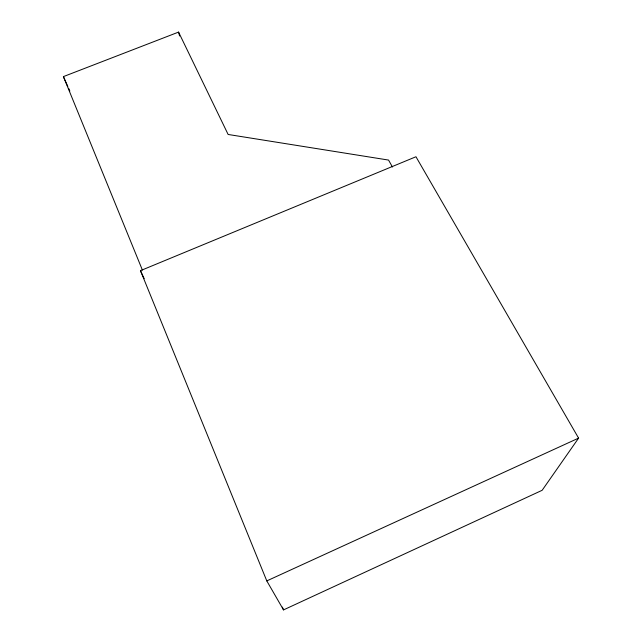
<?xml version="1.0" encoding="UTF-8"?>
<svg xmlns="http://www.w3.org/2000/svg" width="642" height="642" viewBox="0 0 642 642"><rect width="100%" height="100%" fill="white"/><g stroke="black" fill="none" stroke-linecap="round" stroke-linejoin="round"><path stroke-width="0.96" d="M578.594 438.125L542.145 490.295L283.515 609.9L266.791 580.906L140.462 270.659L415.96 156.752L578.594 438.125L266.791 580.906M142.388 270.065L63.406 76.607L178.572 32.1L228.127 134.467L388.546 160.067L392.439 166.992M140.462 270.659L144.193 278.66M63.406 76.607L67.827 86.518M68.638 88.323L69.842 91.028M282.384 607.123L283.515 609.9M178.572 32.1L179.567 35.968"/></g></svg>
